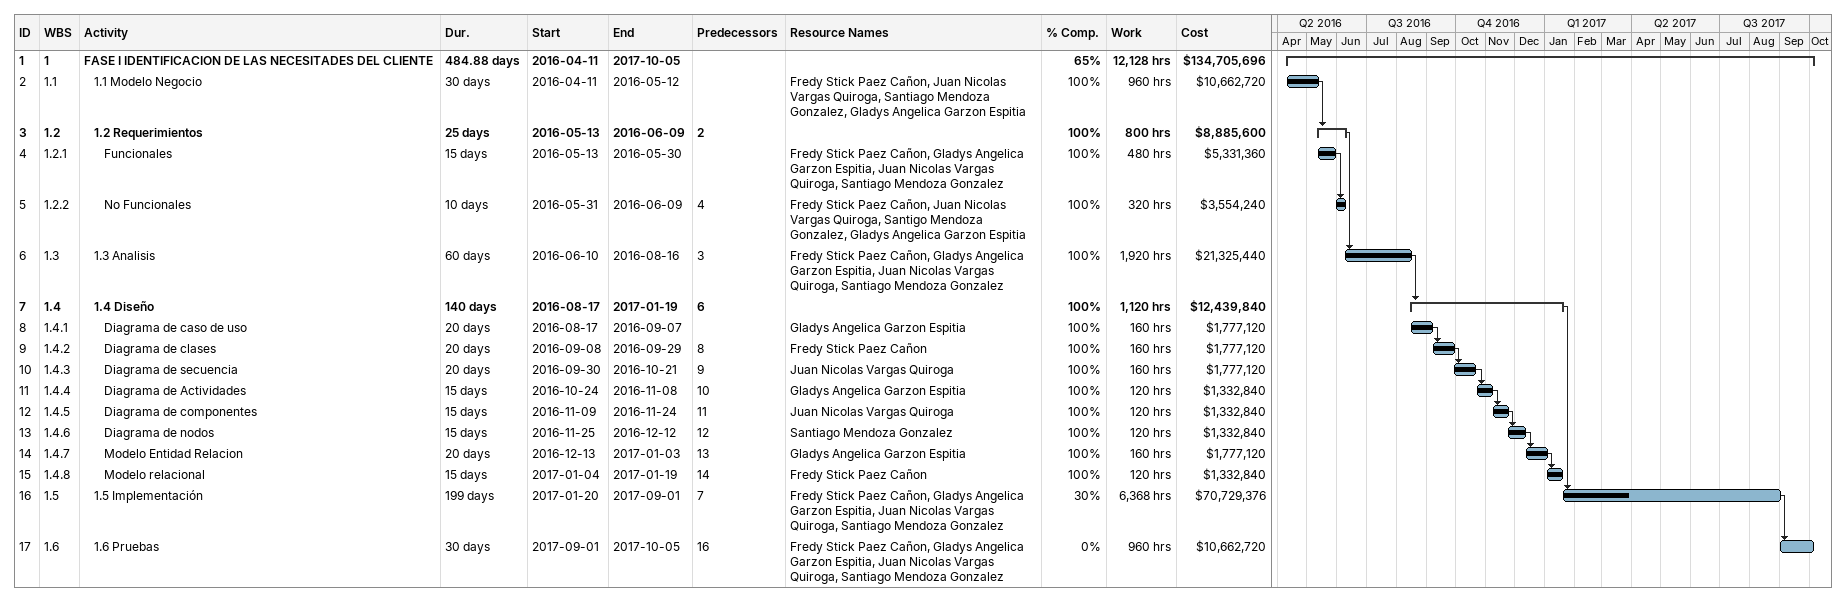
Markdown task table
| ID | WBS | Task | Duration | Start | Finish | Predecessors | Resources | % complete | Work (h) | Cost ($) |
|---|---|---|---|---|---|---|---|---|---|---|
| 1 | 1 | **FASE I IDENTIFICACION DE LAS NECESITADES DEL CLIENTE** | 484.88d | 2016-04-11 | 2017-10-05 |  |  | 65 | 12128 | 134705696 |
| 2 | 1.1 | 1.1 Modelo Negocio | 30d | 2016-04-11 | 2016-05-12 |  | Fredy Stick Paez Cañon, Juan Nicolas Vargas Quiroga, Santiago Mendoza Gonzalez, Gladys Angelica Garzon Espitia | 100 | 960 | 10662720 |
| 3 | 1.2 | **1.2 Requerimientos** | 25d | 2016-05-13 | 2016-06-09 | 2 |  | 100 | 800 | 8885600 |
| 4 | 1.2.1 | Funcionales | 15d | 2016-05-13 | 2016-05-30 |  | Fredy Stick Paez Cañon, Gladys Angelica Garzon Espitia, Juan Nicolas Vargas Quiroga, Santiago Mendoza Gonzalez | 100 | 480 | 5331360 |
| 5 | 1.2.2 | No Funcionales | 10d | 2016-05-31 | 2016-06-09 | 4 | Fredy Stick Paez Cañon, Juan Nicolas Vargas Quiroga, Santigo Mendoza Gonzalez, Gladys Angelica Garzon Espitia | 100 | 320 | 3554240 |
| 6 | 1.3 | 1.3 Analisis | 60d | 2016-06-10 | 2016-08-16 | 3 | Fredy Stick Paez Cañon, Gladys Angelica Garzon Espitia, Juan Nicolas Vargas Quiroga, Santiago Mendoza Gonzalez | 100 | 1920 | 21325440 |
| 7 | 1.4 | **1.4 Diseño** | 140d | 2016-08-17 | 2017-01-19 | 6 |  | 100 | 1120 | 12439840 |
| 8 | 1.4.1 | Diagrama de caso de uso | 20d | 2016-08-17 | 2016-09-07 |  | Gladys Angelica Garzon Espitia | 100 | 160 | 1777120 |
| 9 | 1.4.2 | Diagrama de clases | 20d | 2016-09-08 | 2016-09-29 | 8 | Fredy Stick Paez Cañon | 100 | 160 | 1777120 |
| 10 | 1.4.3 | Diagrama de secuencia | 20d | 2016-09-30 | 2016-10-21 | 9 | Juan Nicolas Vargas Quiroga | 100 | 160 | 1777120 |
| 11 | 1.4.4 | Diagrama de Actividades | 15d | 2016-10-24 | 2016-11-08 | 10 | Gladys Angelica Garzon Espitia | 100 | 120 | 1332840 |
| 12 | 1.4.5 | Diagrama de componentes | 15d | 2016-11-09 | 2016-11-24 | 11 | Juan Nicolas Vargas Quiroga | 100 | 120 | 1332840 |
| 13 | 1.4.6 | Diagrama de nodos | 15d | 2016-11-25 | 2016-12-12 | 12 | Santiago Mendoza Gonzalez | 100 | 120 | 1332840 |
| 14 | 1.4.7 | Modelo Entidad Relacion | 20d | 2016-12-13 | 2017-01-03 | 13 | Gladys Angelica Garzon Espitia | 100 | 160 | 1777120 |
| 15 | 1.4.8 | Modelo relacional | 15d | 2017-01-04 | 2017-01-19 | 14 | Fredy Stick Paez Cañon | 100 | 120 | 1332840 |
| 16 | 1.5 | 1.5 Implementación | 199d | 2017-01-20 | 2017-09-01 | 7 | Fredy Stick Paez Cañon, Gladys Angelica Garzon Espitia, Juan Nicolas Vargas Quiroga, Santiago Mendoza Gonzalez | 30 | 6368 | 70729376 |
| 17 | 1.6 | 1.6 Pruebas | 30d | 2017-09-01 | 2017-10-05 | 16 | Fredy Stick Paez Cañon, Gladys Angelica Garzon Espitia, Juan Nicolas Vargas Quiroga, Santiago Mendoza Gonzalez | 0 | 960 | 10662720 |
